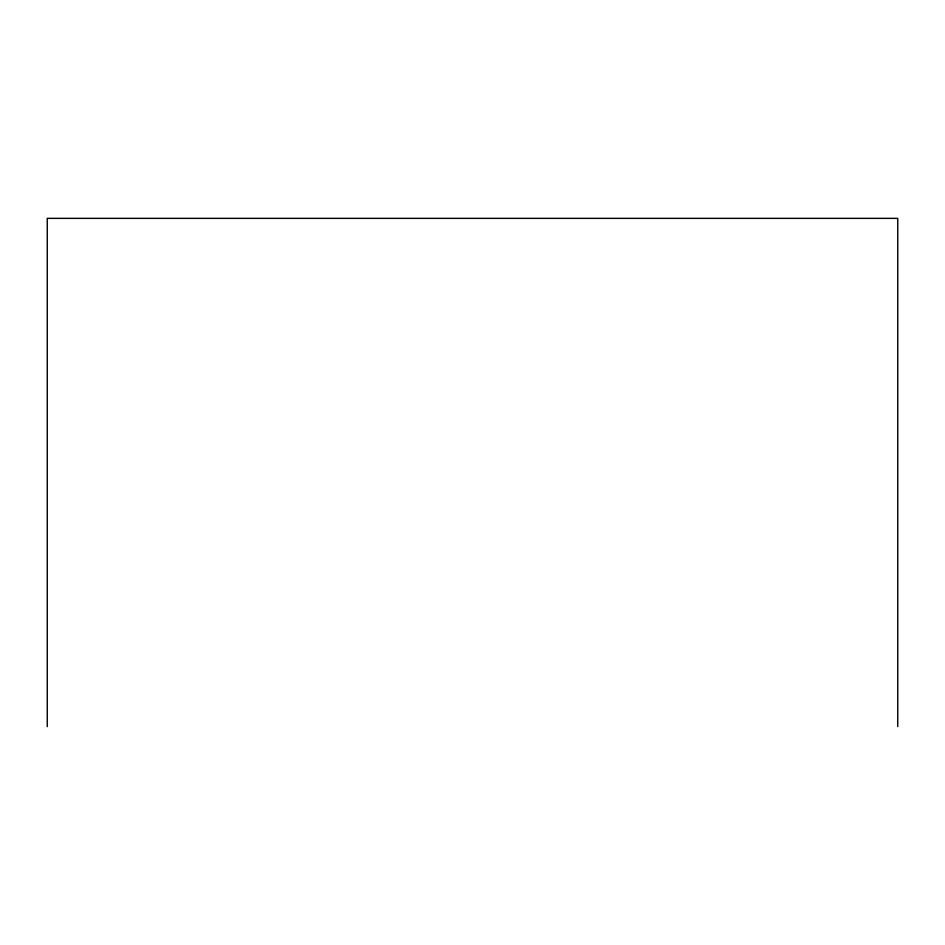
<?xml version="1.0" encoding="UTF-8"?>
<svg xmlns="http://www.w3.org/2000/svg" width="945" height="945" viewBox="0 0 945 945"><rect width="100%" height="100%" fill="white"/><g stroke="black" fill="none" stroke-linecap="round" stroke-linejoin="round"><path stroke-width="1.42" d="M897.75 726.634L897.75 218.366L47.25 218.366L47.25 726.634"/></g></svg>
